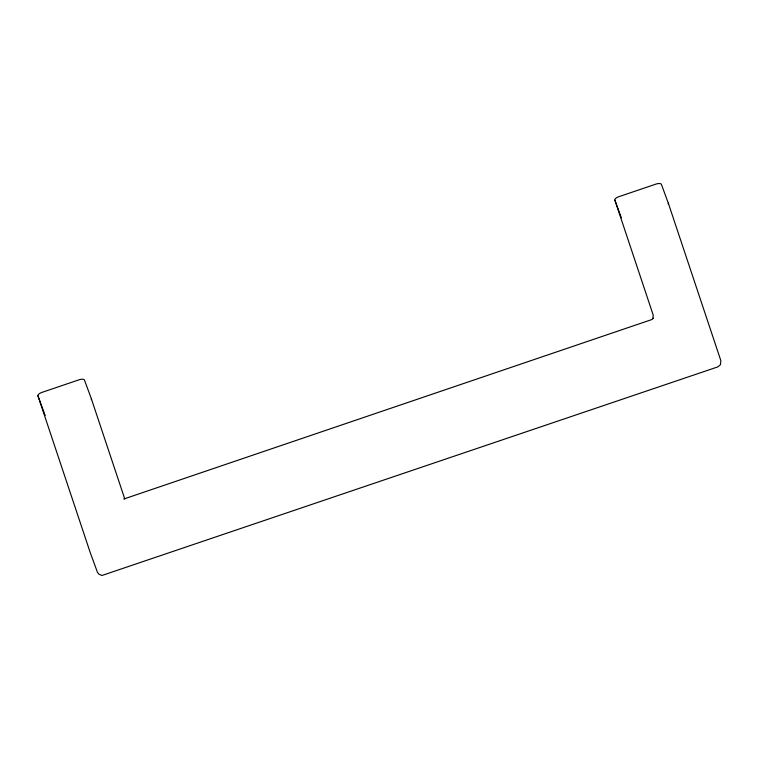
<?xml version="1.0" encoding="UTF-8"?>
<svg xmlns="http://www.w3.org/2000/svg" width="759" height="759" viewBox="0 0 759 759"><rect width="100%" height="100%" fill="white"/><g stroke="black" fill="none" stroke-linecap="round" stroke-linejoin="round"><path stroke-width="1.14" d="M123.745 499.033L652.095 319.463L653.205 318.144L652.873 318.59L653.224 315.118L614.875 200.148A4.915 2.002 -18.4 0 1 618.841 196.695L656.061 184.067A4.915 2.002 -18.4 0 1 661.402 184.371L668.299 203.118L720.86 360.677L720.443 364.718L717.786 366.901L101.896 575.502L98.86 574.155L97.408 572.163L90.511 553.406L37.95 395.856A4.915 2.002 -18.4 0 1 41.916 392.403L79.135 379.775A4.915 2.002 -18.4 0 1 84.477 380.069L91.374 398.826L124.77 498.938M614.875 200.148L621.365 217.805M37.95 395.856L44.449 413.513M45.464 415.211A4.915 2.002 -18.4 0 1 44.847 414.613M668.299 203.118A4.915 2.002 -18.4 0 1 668.214 203.962M91.374 398.826A4.915 2.002 -18.4 0 1 91.289 399.67"/></g></svg>
